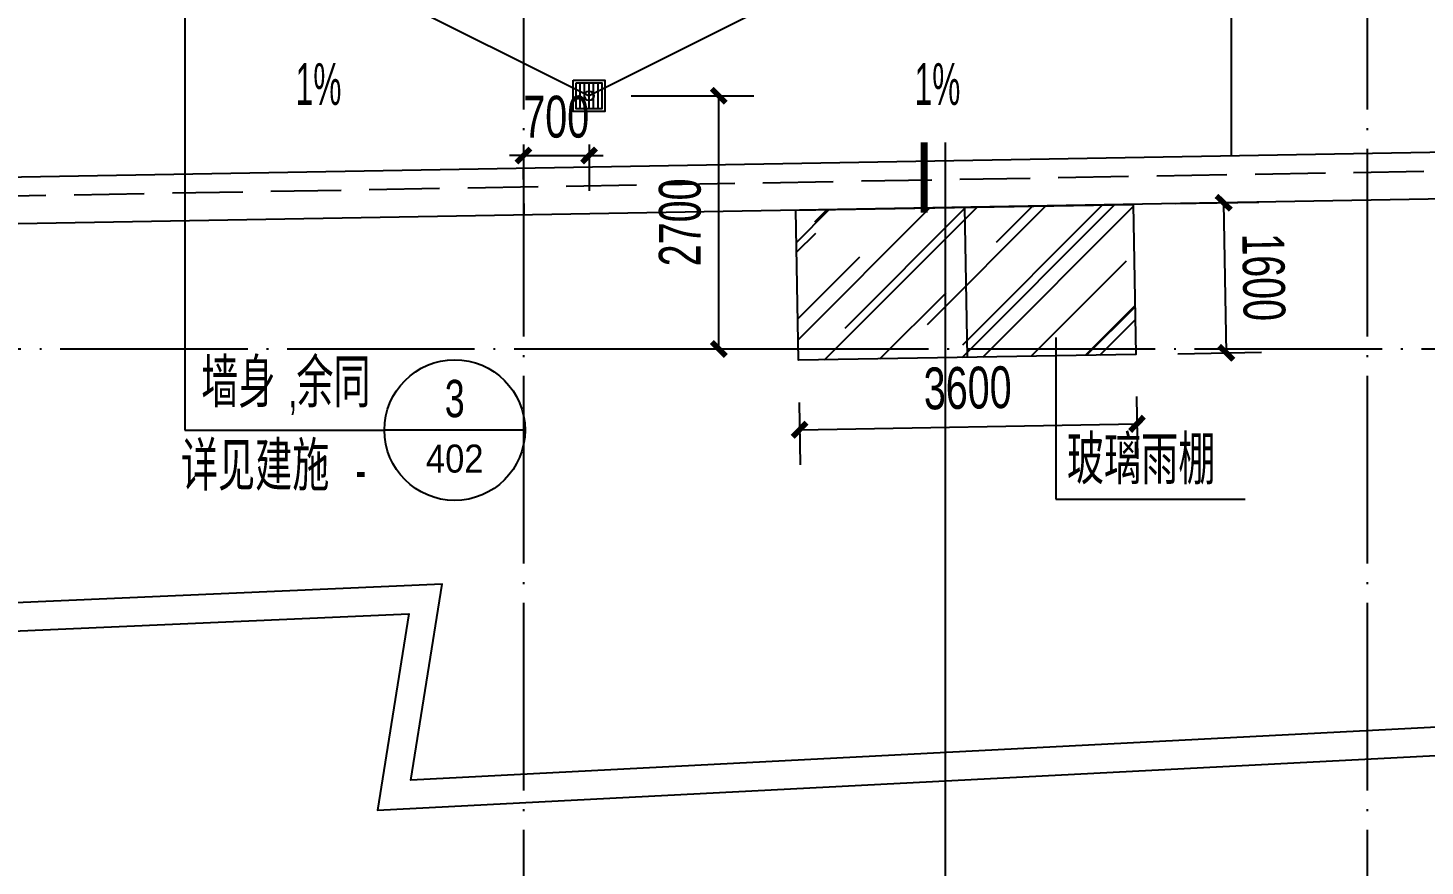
# Model space of a CAD drawing. Extents: x -409435 to 356702, y -107829 to 330904.
# Drawn here: x 36115 to 51018, y 261787 to 270723 of the extents above; entities that cross this region are included whole.
import ezdxf
from ezdxf.enums import TextEntityAlignment as Align
from ezdxf.xclip import XClip

# ---------------------------------------------------------------- set-up
doc = ezdxf.new("R2010")
doc.units = 0
doc.header["$LTSCALE"] = 1000
doc.header["$MEASUREMENT"] = 0
doc.header["$XCLIPFRAME"] = 0
doc.linetypes.add('104-14# 核心筒$0$DOTE', pattern=[2.42, 2, -0.2, 0.02, -0.2])
doc.linetypes.add('X-104 14#平面$0$DASH', pattern=[0.35, 0.25, -0.1])
for name, color, linetype in [('01-标注_尺寸', 124, 'Continuous'), ('01-标注_符号', 200, 'Continuous'), ('02-TEXT_标注', 130, 'Continuous'), ('104-14# 核心筒$0$A_AXIS-轴线', 36, '104-14# 核心筒$0$DOTE'), ('X-104 14#平面$0$01-标注_符号', 200, 'Continuous'), ('X-104 14#平面$0$02-TEXT_标注', 130, 'Continuous'), ('X-104 14#平面$0$A-C_玻璃幕墙', 140, 'Continuous'), ('X-104 14#平面$0$A-O_分水线', 127, 'Continuous'), ('X-104 14#平面$0$A-O_屋面', 201, 'Continuous'), ('X-104 14#平面$0$A-TECH_结构', 21, 'Continuous'), ('X-104 14#平面$0$EH_玻璃', 156, 'Continuous')]:
    doc.layers.add(name, color=color, linetype=linetype)
doc.styles.add('_TCH_DIM', font='ros.shx', dxfattribs={"width": 0.8, "height": 2, "bigfont": 'jd.shx'})
doc.styles.add('_TCH_DIM_T3', font='ros.shx', dxfattribs={"width": 0.705882, "bigfont": 'jd.shx'})
doc.styles.add('_TCH_LABEL', font='ros.shx', dxfattribs={"width": 0.8, "bigfont": 'jd.shx'})
doc.styles.add('X-104 14#平面$0$_TCH_DIM', font='ros.shx', dxfattribs={"width": 0.8, "bigfont": 'jd.shx'})
doc.dimstyles.new('_TCH_ARCH&&150', dxfattribs={"dimtxt": 446.25, "dimasz": 150, "dimexe": 375, "dimexo": 450, "dimgap": 189.375, "dimtad": 1, "dimdec": 0, "dimzin": 0, "dimdsep": 46, "dimtxsty": '_TCH_DIM_T3', "dimblk": 'ARCHTICK', "dimcen": 0.09, "dimclrt": 7, "dimazin": 2, "dimtfac": 1, "dimtdec": 0, "dimtix": 1, "dimtmove": 2, "dimatfit": 3, "dimfxl": 0, "dimtolj": 1, "dimtzin": 0, "dimarcsym": 0})

# ---------------------------------------------------------------- blocks, each defined once
blk = doc.blocks.new('104-14# 核心筒')
at = {"layer": '104-14# 核心筒$0$A_AXIS-轴线'}
for p, q in [((41400, 317833.6), (41400, 259754.9)), ((50400, 317833.6), (50400, 259754.9)), ((-9520, 267300), (59400, 267300))]:
    blk.add_line(p, q, dxfattribs=at)
blk = doc.blocks.new('X-104 14#平面$0$0000')
for p in [(-8200, 5421), (7550, 4396)]:
    blk.add_line(p, (700, 971))
blk.add_lwpolyline([(7550, 4396), (7550, 332)])
blk = doc.blocks.new('X-104 14#平面$0$jtkjuyriuy')
h = blk.add_hatch()
h.set_pattern_fill('ANSI31', color=8, scale=30, angle=45)
h.set_pattern_definition([(90, (0, 0), (-47.625, 1e-14), [])])
h.paths.add_polyline_path([(-138, 138), (138, 138), (138, -138), (-138, -138)])
for points in [[(-168, 168), (168, 168), (168, -168), (-168, -168)], [(-138, 138), (138, 138), (138, -138), (-138, -138)]]:
    blk.add_lwpolyline(points, close=True)
blk = doc.blocks.new('X-104 14#平面$0$ddddllll')
at = {"layer": 'X-104 14#平面$0$A-O_分水线'}
blk.add_blockref('X-104 14#平面$0$jtkjuyriuy', (17800, 671), dxfattribs=at)
blk = doc.blocks.new('X-104 14#平面$0$000003333')
blk.add_circle((42100, 270000), 50)
blk = doc.blocks.new('X-104 14#平面')
at = {"layer": 'X-104 14#平面$0$EH_玻璃'}
h = blk.add_hatch(dxfattribs=at)
h.set_pattern_fill('AR-RROOF', color=256, scale=600, angle=45)
h.set_pattern_definition([(45, (0, 0), (646.5784, 1724.2092), [11430, -1524, 3810, -762]), (45, (447.2, 986), (-1255.4398, 177.809), [2286, -251.46, 4572, -571.5]), (45, (-188.6, 727.4), (2440.8336, 3162.8462), [6096, -1066.8, 3048, -762])])
h.paths.add_polyline_path([(44305.2, 268779.4), (47904.6, 268842.3), (47932.5, 267242.5), (44333.1, 267179.7)])
at = {"layer": 'X-104 14#平面$0$01-标注_符号'}
for p, q in [((45900, 269502.5), (45900, 260237.5)), ((47077.6, 267422), (47077.6, 265698.5)), ((47077.6, 265698.5), (49099.5, 265698.5))]:
    blk.add_line(p, q, dxfattribs=at)
at = {"layer": 'X-104 14#平面$0$01-标注_符号', "const_width": 75}
blk.add_lwpolyline([(45675, 269502.5), (45675, 268752.5)], dxfattribs=at)
at = {"layer": 'X-104 14#平面$0$A-C_玻璃幕墙'}
blk.add_lwpolyline([(44305.2, 268779.4), (47904.6, 268842.3), (47932.5, 267242.5), (44333.1, 267179.7)], close=True, dxfattribs=at)
for points in [[(46104.9, 268810.8), (46132.8, 267211.1)], [(47904.6, 268842.3), (47932.5, 267242.5)]]:
    blk.add_lwpolyline(points, dxfattribs=at)
at = {"layer": 'X-104 14#平面$0$A-O_屋面', "color": 1}
blk.add_line((41396.5, 269228.7), (41405.2, 268728.8), dxfattribs=at)
at = {"layer": 'X-104 14#平面$0$A-O_屋面'}
blk.add_lwpolyline([(82349.8, 264577.4), (83499.8, 267565.9), (52926.6, 266284.7), (53491, 268939.8), (17309.3, 268308.2), (22065.4, 284894.6), (62738.3, 285920), (62307.5, 284891.2), (92265.6, 286255.1), (99426.9, 312025), (120741.8, 306094.6), (117562.9, 278400.5), (119297.3, 278014.5), (109062.3, 262867.9), (82417.6, 264753.6)], dxfattribs=at)
blk.add_lwpolyline([(83126.9, 265204.7), (108809.6, 263387.1), (118471.8, 277685.9), (117014.8, 278010.2), (120196.4, 305727.4), (99774.7, 311409.3), (92650.5, 285772.1), (61541.2, 284355.8), (61978.8, 285400.7), (22444.8, 284404), (17976.2, 268819.9), (54110.7, 269450.7), (53549.7, 266811.2), (84240.1, 268097.3)], close=True, dxfattribs=at)
at = {"layer": 'X-104 14#平面$0$A-O_屋面', "ltscale": 5}
blk.add_lwpolyline([(95099.4, 296471), (89096.5, 298141.2), (77166, 288800), (8392.2, 288800), (5790.4, 276559.6), (2660.3, 277224.9), (-2631.9, 278349.8), (-6009.8, 262458.3), (40178.1, 264474.9), (39845.1, 262383.6), (83828.3, 264653.8)], dxfattribs=at)
blk.add_lwpolyline([(2660.3, 277224.9), (-2631.9, 278349.8), (-6009.8, 262458.3), (40178.1, 264474.9), (39845.1, 262383.6), (83828.3, 264653.8), (82417.6, 264753.6), (82467.7, 264883.9), (40199.6, 262702.3), (40532.1, 264790.6), (-5635.8, 262774.9), (-2400.9, 277994), (2597.9, 276931.4)], close=True, dxfattribs=at)
at = {"layer": 'X-104 14#平面$0$A-TECH_结构', "linetype": 'X-104 14#平面$0$DASH', "ltscale": 3}
blk.add_lwpolyline([(82843.2, 265024.2), (82843.2, 265024.2), (108910.7, 263179.4), (118802, 277817.3), (117234.1, 278166.3), (120414.6, 305874.3), (99635.5, 311655.6), (92496.6, 285965.3), (61847.8, 284570), (62282.6, 285608.4), (22293, 284600.3), (17709.4, 268615.2), (53862.8, 269246.3), (53300.5, 266600.6), (83944, 267884.8), (82843.2, 265024.2), (82843.2, 265024.2)], dxfattribs=at)
ref = blk.add_blockref('104-14# 核心筒', (0, 0))
XClip(ref).set_block_clipping_path([(-38664.3623821461, -25500), (139216.5485069363, 330900)])
for name, p in [('X-104 14#平面$0$ddddllll', (24300, 269328.8)), ('X-104 14#平面$0$000003333', (0, 0))]:
    blk.add_blockref(name, p)
at = {"layer": 'X-104 14#平面$0$A-O_分水线'}
blk.add_blockref('X-104 14#平面$0$0000', (41400, 269028.8), dxfattribs=at)
at = {"layer": 'X-104 14#平面$0$02-TEXT_标注', "style": 'X-104 14#平面$0$_TCH_DIM', "width": 0.8}
blk.add_text('玻璃雨棚', height=520.93, dxfattribs=at).set_placement((47196.9, 265856))
blk = doc.blocks.new('_ArchTick')
at = {"color": 0, "linetype": 'ByBlock', "const_width": 0.4}
blk.add_lwpolyline([(-0.5, -0.5), (0.5, 0.5)], dxfattribs=at)
blk = doc.blocks.new('*D2084')
at = {"layer": '01-标注_尺寸', "color": 0, "lineweight": -2, "transparency": 16777216}
for p, q in [((41400, 269479), (41400, 268987)), ((42100, 269479), (42100, 268987)), ((41400, 269362), (41250, 269362)), ((41400, 269362), (42100, 269362)), ((42100, 269362), (42250, 269362))]:
    blk.add_line(p, q, dxfattribs=at)
at = {"layer": 'Defpoints', "color": 0, "transparency": 16777216}
for p in [(41400, 269929), (42100, 269929), (42100, 269362)]:
    blk.add_point(p, dxfattribs=at)
at = {"layer": '01-标注_尺寸', "color": 0, "lineweight": -2, "transparency": 16777216, "xscale": 150, "yscale": 150, "zscale": 150}
blk.add_blockref('_ArchTick', (41400, 269362), dxfattribs=at)
at = {"layer": '01-标注_尺寸', "color": 0, "lineweight": -2, "transparency": 16777216, "xscale": 150, "yscale": 150, "zscale": 150, "rotation": 180}
blk.add_blockref('_ArchTick', (42100, 269362), dxfattribs=at)
at = {"layer": '01-标注_尺寸', "color": 7, "transparency": 16777216, "insert": (41750, 269774), "char_height": 446.2, "attachment_point": 5, "style": '_TCH_DIM_T3'}
blk.add_mtext('\\A1;700', dxfattribs=at)
blk = doc.blocks.new('*D2372')
at = {"layer": '01-标注_尺寸', "color": 0, "lineweight": -2, "transparency": 16777216}
for p, q in [((42550, 270000), (43859, 270000)), ((43484, 267300), (43484, 270000)), ((42550, 267300), (43859, 267300))]:
    blk.add_line(p, q, dxfattribs=at)
at = {"layer": 'Defpoints', "color": 0, "transparency": 16777216}
for p in [(42100, 270000), (43484, 270000), (42100, 267300)]:
    blk.add_point(p, dxfattribs=at)
at = {"layer": '01-标注_尺寸', "color": 0, "lineweight": -2, "transparency": 16777216, "xscale": 150, "yscale": 150, "zscale": 150}
for p, rotation in [((43484, 270000), 90), ((43484, 267300), 270)]:
    blk.add_blockref('_ArchTick', p, dxfattribs=dict(at, rotation=rotation))
at = {"layer": '01-标注_尺寸', "color": 7, "transparency": 16777216, "insert": (43071, 268650), "char_height": 446.2, "attachment_point": 5, "rotation": 90, "style": '_TCH_DIM_T3'}
blk.add_mtext('\\A1;2700', dxfattribs=at)
blk = doc.blocks.new('*D2463')
at = {"layer": '01-标注_尺寸', "color": 0, "lineweight": -2, "transparency": 16777216}
for p, q in [((48355, 268850), (49244, 268866)), ((48869, 268859), (48897, 267259)), ((48382, 267250), (49272, 267266))]:
    blk.add_line(p, q, dxfattribs=at)
at = {"layer": 'Defpoints', "color": 0, "transparency": 16777216}
for p in [(47905, 268842), (47933, 267242), (48897, 267259)]:
    blk.add_point(p, dxfattribs=at)
at = {"layer": '01-标注_尺寸', "color": 0, "lineweight": -2, "transparency": 16777216, "xscale": 150, "yscale": 150, "zscale": 150}
for p, rotation in [((48869, 268859), 91.00000000000227), ((48897, 267259), 271.0000000000023)]:
    blk.add_blockref('_ArchTick', p, dxfattribs=dict(at, rotation=rotation))
at = {"layer": '01-标注_尺寸', "color": 7, "transparency": 16777216, "insert": (49295, 268066), "char_height": 446.2, "attachment_point": 5, "rotation": 271, "style": '_TCH_DIM_T3'}
blk.add_mtext('\\A1;1600', dxfattribs=at)
blk = doc.blocks.new('*D2464')
at = {"layer": '01-标注_尺寸', "color": 0, "lineweight": -2, "transparency": 16777216}
for p, q in [((47940, 266793), (47952, 266127)), ((44341, 266730), (44353, 266064)), ((44346, 266439), (47945, 266502))]:
    blk.add_line(p, q, dxfattribs=at)
at = {"layer": 'Defpoints', "color": 0, "transparency": 16777216}
for p in [(47933, 267242), (44333, 267180), (47945, 266502)]:
    blk.add_point(p, dxfattribs=at)
at = {"layer": '01-标注_尺寸', "color": 0, "lineweight": -2, "transparency": 16777216, "xscale": 150, "yscale": 150, "zscale": 150}
for p, rotation in [((44346, 266439), 181.0000000000003), ((47945, 266502), 1.000000000000269)]:
    blk.add_blockref('_ArchTick', p, dxfattribs=dict(at, rotation=rotation))
at = {"layer": '01-标注_尺寸', "color": 7, "transparency": 16777216, "insert": (46139, 266883), "char_height": 446.2, "attachment_point": 5, "rotation": 1, "style": '_TCH_DIM_T3'}
blk.add_mtext('\\A1;3600', dxfattribs=at)

msp = doc.modelspace()

# ---------------------------------------------------------------- linework, layer by layer
at = {"layer": '01-标注_符号'}
for p, q in [((37787, 274495.1), (37787, 266434.9)), ((37787, 266434.9), (39917.4, 266434.9)), ((41417.4, 266434.9), (39917.4, 266434.9))]:
    msp.add_line(p, q, dxfattribs=at)
for points in [[(38671.3, 269744, 0, 0, 0), (39268.4, 269744, 120, 0, 0), (39718.4, 269744, 0, 0, 0)], [(46167.8, 269744, 0, 0, 0), (45570.7, 269744, 120, 0, 0), (45120.7, 269744, 0, 0, 0)]]:
    msp.add_lwpolyline(points, format="xyseb", dxfattribs=at)
msp.add_circle((40667.4, 266434.9), 750, dxfattribs=at)

# ---------------------------------------------------------------- block references
msp.add_blockref('X-104 14#平面', (0, 0))

# ---------------------------------------------------------------- texts
at = {"layer": '02-TEXT_标注', "style": '_TCH_DIM'}
for s, height, width, p in [('1%%%', 446.25, 0.564706, (38971.5, 269901.5)), ('1%%%', 446.25, 0.564706, (45573.6, 269901.5)), ('墙身', 520.93, 0.8, (37963.3, 266677.4)), ('余同', 520.93, 0.8, (38978.5, 266677.4)), (',', 446.2, 0.564706, (38894.5, 266677.4)), ('详见建施', 520.93, 0.8, (37746.3, 265789)), ('-', 446.2, 0.564706, (39608.7, 265789))]:
    msp.add_text(s, height=height, dxfattribs=dict(at, width=width)).set_placement(p)
at = {"layer": '02-TEXT_标注', "style": '_TCH_LABEL', "width": 1.428571}
for s, height, p, p2 in [('3', 397.6, (40561.4, 266572.9), (40773.4, 266572.9)), ('402', 298.81, (40360, 265982), (40974.7, 265982))]:
    msp.add_text(s, height=height, dxfattribs=at).set_placement(p, p2, align=Align.FIT)

# ---------------------------------------------------------------- dimensions: what is measured, and where the dimension line sits
at = {"layer": '01-标注_尺寸'}
for p1, p2, distance, picture, middle in [((41400, 269928.8), (42100, 269928.8), -567, '*D2084', (41750, 269774.2)), ((42100, 267300), (42100, 270000), -1383.6, '*D2372', (43071.1, 268650)), ((47904.6, 268842.3), (47932.5, 267242.5), 964.3, '*D2463', (49295.1, 268066.4)), ((44333.1, 267179.7), (47932.5, 267242.5), -740.6, '*D2464', (46138.5, 266883.1))]:
    dim = msp.add_aligned_dim(p1=p1, p2=p2, distance=distance, dimstyle='_TCH_ARCH&&150', dxfattribs=at)
    dim.commit()
    dim.dimension.update_dxf_attribs({"geometry": picture, "text_midpoint": middle})

doc.saveas('drawing.dxf')
